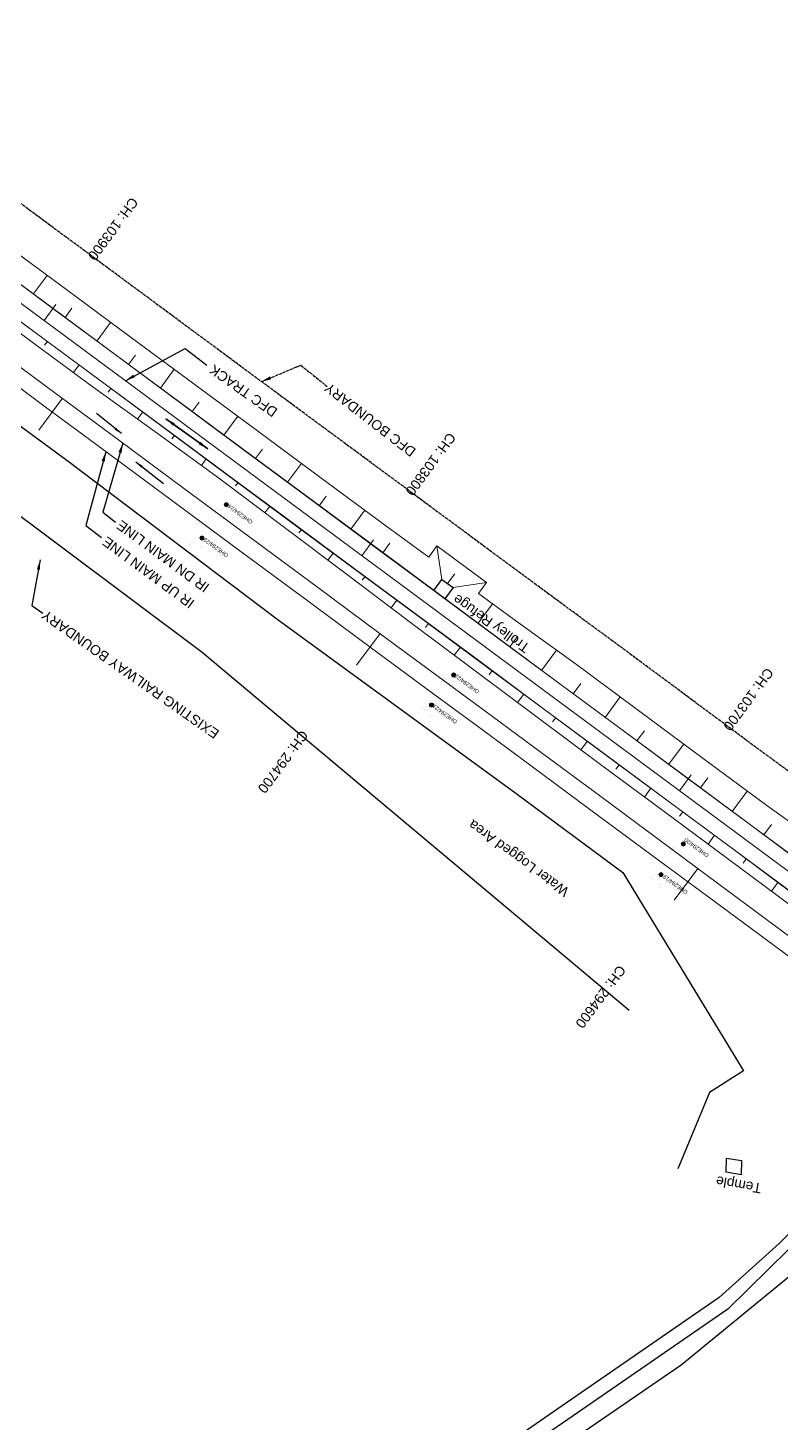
# Model space of a CAD drawing. Header units: metres. Extents: x 644418 to 1306172, y 3366650 to 6747308.
# Drawn here: x 648970.6 to 649161.1, y 3376447 to 3376800 of the extents above; entities that cross this region are included whole.
import ezdxf
from ezdxf.enums import TextEntityAlignment as Align

# ---------------------------------------------------------------- set-up
doc = ezdxf.new("R2010")
doc.units = ezdxf.units.M
doc.header["$MEASUREMENT"] = 0
doc.linetypes.add('CENTER', pattern=[2, 1.25, -0.25, 0.25, -0.25])
for name, color, linetype in [('DFCC Boundary', 6, 'CENTER'), ('PROPOSED DFCC FORMATION LINE', 187, 'Continuous'), ('RELIGIOUS_PLACE', 251, 'Continuous'), ('SUB_ROAD_EDGE', 34, 'Continuous'), ('TOPO_TEXT', 251, 'Continuous'), ('Trolley Refuse', 10, 'Continuous'), ('WATER_LOGGED_AREA', 5, 'Continuous')]:
    doc.layers.add(name, color=color, linetype=linetype)
for name, color, linetype, lineweight in [('Existing Chainage', 7, 'Continuous', 0), ('Existing IR Track', 143, 'Continuous', 0), ('Existing Railway Boundary', 7, 'CENTER', 0), ('flow direction', 7, 'Continuous', 0), ('OHE MAST', 8, 'Continuous', 0), ('OHE MAST TEXT', 8, 'Continuous', 0), ('Proposed Chainage', 10, 'Continuous', 0), ('PROPOSED DFC TRACK', 1, 'Continuous', 0), ('PROPOSED DFCC TOE LINE', 239, 'Continuous', 0), ('PROPOSED DFCC TOE SLOPES', 239, 'Continuous', 0), ('PROPOSED DFCC TRACK', 1, 'Continuous', 0)]:
    doc.layers.add(name, color=color, linetype=linetype, lineweight=lineweight)
doc.styles.get("Standard").update_dxf_attribs({"font": 'arial.ttf'})
doc.styles.add('Style-Arial', font='arial.ttf')
doc.dimstyles.new('ISO-25', dxfattribs={"dimtxt": 2.5, "dimasz": 2.5, "dimexe": 1.25, "dimexo": 0.625, "dimtad": 1, "dimtxsty": 'Standard', "dimcen": 2.5, "dimadec": 0, "dimazin": 0, "dimtfac": 1, "dimtmove": 0, "dimatfit": 3, "dimfxl": 1, "dimarcsym": 0})

# ---------------------------------------------------------------- blocks, each defined once
blk = doc.blocks.new('OHE MAST')
h = blk.add_hatch(color=256)
edge = h.paths.add_edge_path()
edge.add_arc((0, 0), 0.514, 0, 360)
at = {"const_width": 0.01, "flags": 128}
for points in [[(1.5, 3.5), (1.5, 2), (-1.5, 2), (-1.5, 3.5)], [(0, 2), (0, 0)]]:
    blk.add_lwpolyline(points, dxfattribs=at)
blk.add_circle((0, 0), 0.514)

msp = doc.modelspace()

# ---------------------------------------------------------------- linework, layer by layer
at = {"layer": 'DFCC Boundary', "ltscale": 0.5, "flags": 128}
msp.add_lwpolyline([(655695.597, 3371812.1897), (655640.8822, 3371912.823), (655580.0449, 3371996.7158), (655509.7792, 3372062.0857), (655426.9534, 3372113.9756), (655342.6069, 3372167.9462), (655257.8854, 3372221.2222), (655173.2688, 3372275.363), (655087.3459, 3372327.2788), (655002.8598, 3372380.6107), (654914.5097, 3372429.9473), (654741.1355, 3372529.4419), (654650.033, 3372576.4159), (654568.6995, 3372626.155), (654571.9877, 3372630.6369), (654391.4686, 3372756.327), (654377.1337, 3372736.8494), (654004.4289, 3373016.6995), (654007.7887, 3373020.6424), (653690.5739, 3373253.6486), (653690.5425, 3373253.6059), (653433.8132, 3373453.1485), (653440.7668, 3373462.5592), (653208.8394, 3373636.5534), (653216.1698, 3373646.5105), (653142.1983, 3373700.8896), (653053.6963, 3373771.1122), (652994.4341, 3373810.5255), (652929.3691, 3373859.5713), (652860.9168, 3373902.1103), (652749.6028, 3373984.4705), (652631.2396, 3374070.7175), (652636.2281, 3374078.1704), (652537.912, 3374145.7283), (652392.904, 3374241.2711), (652388.7719, 3374235.6812), (652308.569, 3374304.8076), (652315.9256, 3374314.7669), (652103.9815, 3374448.7876), (652083.1937, 3374464.1943), (652072.7494, 3374471.9329), (652052.3219, 3374487.0684), (652038.1897, 3374497.5387), (652024.0173, 3374508.0388), (652009.8347, 3374518.5254), (651995.6683, 3374529), (651981.7515, 3374539.2836), (651967.8828, 3374549.5317), (651954.6903, 3374559.2866), (651941.4997, 3374569.04), (651923.9377, 3374582.0168), (651906.3215, 3374595.0337), (651892.0868, 3374605.5547), (651877.7985, 3374616.1153), (651861.6288, 3374628.0564), (651845.5071, 3374639.9619), (651829.5757, 3374651.7544), (651824.7911, 3374655.296), (651813.6747, 3374663.5244), (651797.4592, 3374675.4968), (651792.6217, 3374679.0685), (651809.3453, 3374701.6999), (651798.0335, 3374710.0518), (651782.3495, 3374721.6444), (651766.6655, 3374733.2369), (651750.5163, 3374745.1875), (651734.3118, 3374757.179), (651717.3274, 3374769.6994), (651700.4625, 3374782.1317), (651684.6001, 3374793.8578), (651668.5938, 3374805.6902), (651652.6806, 3374817.4203), (651636.8173, 3374829.1137), (651620.9269, 3374840.8662), (651604.9647, 3374852.6718), (651588.7459, 3374864.6312), (651572.5882, 3374876.5455), (651556.6943, 3374888.2868), (651540.8409, 3374899.9983), (651524.5553, 3374912.0488), (651508.2568, 3374924.109), (651492.7938, 3374935.5157), (651477.3997, 3374946.8715), (651461.3291, 3374958.7436), (651445.2311, 3374970.6359), (651429.3555, 3374982.3615), (651413.4375, 3374994.1184), (651396.6322, 3375006.522), (651379.7761, 3375018.963), (651363.6644, 3375030.8565), (651352.7728, 3375038.8965), (651331.6522, 3375054.4784), (651315.7738, 3375066.1947), (651299.7306, 3375078.0412), (651283.6239, 3375089.9346), (651273.9044, 3375097.1057), (651264.2377, 3375104.2378), (651243.4187, 3375119.6324), (651222.5077, 3375135.095), (651201.5462, 3375150.5784), (651180.4926, 3375166.1298), (651161.7365, 3375179.9701), (651143.0969, 3375193.7244), (651126.6442, 3375205.9373), (651110.0563, 3375218.2505), (651088.7204, 3375233.9244), (651067.5473, 3375249.4788), (651049.4448, 3375262.8672), (651031.0656, 3375276.4601), (651013.3004, 3375289.5618), (650995.6557, 3375302.5748), (650975.556, 3375317.4171), (650955.4878, 3375332.2363), (650948.8014, 3375337.1771), (650951.4372, 3375340.7501), (650937.0874, 3375351.3535), (650916.0918, 3375366.8677), (650897.9224, 3375380.2929), (650879.805, 3375393.6796), (650866.8386, 3375403.2309), (650853.9116, 3375412.7532), (650835.5886, 3375426.289), (650817.2946, 3375439.8035), (650797.968, 3375454.1206), (650778.7222, 3375468.3781), (650760.7655, 3375481.6337), (650742.8011, 3375494.8949), (650723.0807, 3375509.4255), (650703.3693, 3375523.9495), (650688.6613, 3375534.8372), (650673.8463, 3375545.804), (650653.7938, 3375560.6295), (650633.6894, 3375575.4932), (650612.6421, 3375591.0542), (650592.0153, 3375606.3042), (650570.0328, 3375622.5591), (650548.5001, 3375638.4814), (650530.5234, 3375651.793), (650512.3606, 3375665.2423), (650494.7465, 3375678.2665), (650476.9008, 3375691.462), (650459.2976, 3375704.4721), (650441.3132, 3375717.7633), (650427.1261, 3375728.1319), (650413.8099, 3375737.864), (650402.677, 3375746.2697), (650389.8486, 3375755.6668), (650377.7322, 3375764.5425), (650360.7275, 3375777.1141), (650343.7744, 3375789.6482), (650325.0342, 3375803.5254), (650306.3109, 3375817.39), (650287.6225, 3375831.2124), (650268.717, 3375845.1957), (650250.337, 3375858.8009), (650231.8256, 3375872.5033), (650215.4559, 3375884.6355), (650199.261, 3375896.6381), (650189.9351, 3375903.5429), (650184.6476, 3375907.4517), (650170.3331, 3375918.0338), (650153.2211, 3375930.7288), (650135.9365, 3375943.5518), (650119.2313, 3375955.9159), (650102.3769, 3375968.3905), (650085.2738, 3375981.0461), (650068.2078, 3375993.6742), (650052.7787, 3376005.1011), (650037.4384, 3376016.4621), (650022.1728, 3376027.766), (650006.9632, 3376039.0283), (649974.7512, 3376062.8762), (649961.4537, 3376072.7117), (649948.2091, 3376082.508), (649944.476, 3376085.2722), (649918.728, 3376050.5341), (649909.4316, 3376057.4177), (649896.4092, 3376067.0604), (649893.7832, 3376069.0128), (649891.1645, 3376070.9437), (649888.4639, 3376072.9569), (649875.744, 3376082.3694), (649867.5551, 3376088.4016), (649853.4118, 3376098.8745), (649839.2513, 3376109.3603), (649829.0749, 3376116.9005), (649827.2194, 3376118.2675), (649818.0867, 3376125.0366), (649808.8566, 3376131.8779), (649793.2502, 3376143.4201), (649777.6288, 3376154.9733), (649763.6321, 3376165.3144), (649749.5741, 3376175.7007), (649733.9228, 3376187.2754), (649718.3343, 3376198.8036), (649705.3241, 3376208.4391), (649692.3703, 3376218.0327), (649678.0208, 3376228.6769), (649663.5747, 3376239.3366), (649646.4625, 3376252.0623), (649634.6272, 3376260.744), (649624.9192, 3376267.9946), (649615.0208, 3376275.3876), (649599.9831, 3376286.4834), (649588.9857, 3376294.598), (649590.032, 3376296.0132), (649586.1685, 3376298.8639), (649569.3593, 3376311.3207), (649552.641, 3376323.7102), (649537.2353, 3376335.0739), (649521.9792, 3376346.327), (649506.2408, 3376358.0035), (649490.3575, 3376369.7875), (649475.7578, 3376380.5673), (649461.1933, 3376391.3211), (649445.4753, 3376402.9572), (649429.8494, 3376414.5253), (649414.4906, 3376425.9209), (649378.3483, 3376452.6365), (649368.4603, 3376459.9984), (649352.6509, 3376471.6682), (649336.6992, 3376483.4434), (649322.3941, 3376494.1037), (649307.6557, 3376505.0862), (649290.8736, 3376517.4208), (649273.972, 3376529.8435), (649258.1992, 3376541.4854), (649242.2966, 3376553.2232), (649226.5432, 3376564.8634), (649210.8826, 3376576.435), (649195.2207, 3376588.0769), (649179.5326, 3376599.7383), (649164.9134, 3376610.5118), (649150.5177, 3376621.1205), (649135.415, 3376632.3287), (649120.2337, 3376643.5954), (649107.8929, 3376652.6743), (649095.5927, 3376661.7234), (649079.5687, 3376673.5769), (649063.4846, 3376685.4748), (649046.5651, 3376697.9756), (649029.6506, 3376710.4727), (649013.3465, 3376722.5351), (648996.9805, 3376734.6431), (648980.3936, 3376746.8979), (648963.6626, 3376759.259), (648946.7453, 3376771.7643), (648929.6945, 3376784.3682), (648913.5118, 3376796.3614), (648897.2206, 3376808.435), (648876.2496, 3376823.9678), (648855.1325, 3376839.6089), (648839.3985, 3376851.2044), (648823.6596, 3376862.8037), (648806.187, 3376875.7235), (648788.7814, 3376888.5937), (648772.4766, 3376900.6763), (648756.1277, 3376912.7915), (648748.6058, 3376918.3049), (648733.321, 3376929.6306), (648718.1841, 3376940.8501), (648694.1574, 3376958.9078), (648686.9154, 3376964.1595), (648685.9321, 3376964.8321), (648667.95, 3376978.2197), (648649.3198, 3376992.1471), (648633.5557, 3377003.8368), (648617.684, 3377015.6038), (648613.3865, 3377018.7718), (648613.1308, 3377018.4261), (648605.39, 3377024.1325), (648593.439, 3377032.9404), (648576.5994, 3377045.3816), (648559.8787, 3377057.7351), (648542.9247, 3377070.3132), (648525.9483, 3377082.908), (648511.3109, 3377093.7409), (648496.5572, 3377104.6599), (648477.562, 3377118.7172), (648458.5464, 3377132.7896), (648451.3349, 3377138.2101), (648435.5918, 3377149.862), (648422.1096, 3377159.9046), (648408.3664, 3377170.0637), (648394.6863, 3377180.1761), (648381.6588, 3377189.818), (648368.6059, 3377199.4787), (648354.1188, 3377210.196), (648339.6473, 3377220.9017), (648325.8166, 3377231.1386), (648311.9735, 3377241.3853), (648297.2469, 3377252.2824), (648283.6168, 3377262.3688), (648282.6002, 3377260.9951), (648281.5015, 3377261.8082), (648268.446, 3377271.4578), (648255.3849, 3377281.1115), (648243.3023, 3377290.0413), (648231.5826, 3377298.7116), (648230.1246, 3377299.843), (648216.137, 3377310.1827), (648202.3989, 3377320.3379), (648187.9045, 3377331.0225), (648173.4524, 3377341.7035), (648159.964, 3377351.7009), (648146.3755, 3377361.7726), (648132.3698, 3377372.1252), (648118.3132, 3377382.5155), (648104.5683, 3377392.6752), (648090.8453, 3377402.8186), (648079.0331, 3377411.5788), (648067.1746, 3377420.3734), (648052.1864, 3377431.461), (648037.1291, 3377442.5999), (648023.4384, 3377452.7367), (648009.6421, 3377462.9518), (647998.5681, 3377471.1475), (647977.6651, 3377486.6371), (647970.8013, 3377491.7424), (647954.3046, 3377504.0127), (647940.5645, 3377514.1537), (647927.1436, 3377524.0583), (647912.5029, 3377534.9198), (647897.7662, 3377545.8524), (647883.3488, 3377556.5286), (647868.9785, 3377567.1699), (647855.3948, 3377577.2425), (647841.7032, 3377587.3948), (647828.8284, 3377596.8277), (647815.9828, 3377606.2395), (647798.869, 3377618.9232), (647787.996, 3377626.9816), (647769.1212, 3377640.9619), (647756.6675, 3377650.183), (647742.624, 3377660.5991), (647728.5049, 3377671.0713), (647713.635, 3377682.0926), (647698.699, 3377693.1628), (647681.9918, 3377705.517), (647665.4025, 3377717.7839), (647652.0515, 3377727.6811), (647638.8028, 3377737.5025), (647625.2604, 3377747.546), (647611.724, 3377757.585), (647601.846, 3377764.9047), (647586.5632, 3377776.2354), (647574.9107, 3377784.8659), (647552.1318, 3377801.7377), (647544.5766, 3377807.3492), (647531.2096, 3377817.2774), (647518.7824, 3377826.4783), (647506.3678, 3377835.6698), (647493.0662, 3377845.5438), (647479.7149, 3377855.4547), (647466.3541, 3377865.3556), (647452.9886, 3377875.26), (647440.1702, 3377884.755), (647427.3392, 3377894.2595), (647421.9004, 3377898.2902), (647422.4016, 3377898.9655), (647413.1507, 3377905.8213), (647398.5546, 3377916.6386), (647385.2867, 3377926.4568), (647372.1159, 3377936.2032), (647357.4127, 3377947.1112), (647351.2811, 3377951.6601), (647330.0092, 3377967.4105), (647317.4471, 3377976.6964), (647304.414, 3377986.3606), (647291.335, 3377996.0589), (647278.7541, 3378005.3917), (647266.0777, 3378014.7954), (647252.9457, 3378024.4462), (647239.9839, 3378033.9719), (647225.7512, 3378044.5255), (647211.5179, 3378055.0796), (647196.511, 3378066.208), (647181.4966, 3378077.3419), (647167.7872, 3378087.5064), (647154.0498, 3378097.6917), (647140.7668, 3378107.5414), (647127.4862, 3378117.3893), (647113.2521, 3378127.9375), (647099.0375, 3378138.4713), (647085.0268, 3378148.8592), (647070.9977, 3378159.2608), (647056.5444, 3378169.9697), (647042.0873, 3378180.6814), (647027.5624, 3378191.4464), (647013.0728, 3378202.1851), (646999.864, 3378211.9684), (646986.6741, 3378221.7376), (646973.6148, 3378231.4185), (646960.4875, 3378241.1499), (646945.7953, 3378252.0414), (646931.0256, 3378262.9902), (646930.6274, 3378263.2852), (646951.9475, 3378292.0562)], dxfattribs=at)
at = {"layer": 'Existing Chainage', "color": 0, "linetype": 'Continuous', "lineweight": 13, "flags": 128}
for points in [[(648973.3248, 3376698.2219), (648979.2743, 3376706.2596)], [(649053.7034, 3376638.7315), (649059.6536, 3376646.7686)], [(649134.0958, 3376579.2739), (649140.0533, 3376587.3055)]]:
    msp.add_lwpolyline(points, dxfattribs=at)
at = {"layer": 'Existing IR Track', "flags": 128}
for points in [[(648960.5877, 3376720.0697), (648977.0181, 3376707.9296), (648993.5173, 3376695.717), (649009.9399, 3376683.561), (649026.7436, 3376671.1268), (649043.8137, 3376658.4955), (649059.7152, 3376646.723), (649075.6208, 3376634.9474), (649088.1106, 3376625.7494), (649100.4657, 3376616.6506), (649115.51, 3376605.501), (649130.6059, 3376594.3132), (649145.0806, 3376583.5765), (649159.7177, 3376572.7193), (649175.2697, 3376561.2304)], [(648958.0327, 3376716.6322), (648974.6197, 3376704.3775), (648990.9658, 3376692.2841), (649007.2699, 3376680.2218), (649024.2039, 3376667.7103), (649041.1234, 3376655.2095), (649057.1899, 3376643.3245), (649073.2536, 3376631.4417), (649085.5935, 3376622.3634), (649097.871, 3376613.331), (649112.9893, 3376602.1111), (649128.1429, 3376590.8651), (649142.5895, 3376580.2189), (649157.1461, 3376569.4915), (649172.7718, 3376557.8765)]]:
    msp.add_lwpolyline(points, dxfattribs=at)
at = {"layer": 'Proposed Chainage', "lineweight": 0, "flags": 128}
for points in [[(648977.63, 3376729.9634), (648974.6555, 3376725.9444)], [(649058.0091, 3376670.4721), (649055.0345, 3376666.4531)], [(649138.3881, 3376610.9808), (649135.4135, 3376606.9618)]]:
    msp.add_lwpolyline(points, dxfattribs=at)
at = {"layer": 'PROPOSED DFCC FORMATION LINE', "lineweight": 0, "flags": 128}
for points in [[(649169.796, 3376586.1795), (649153.7202, 3376598.0778), (649137.6444, 3376609.976), (649121.5686, 3376621.8743), (649105.4928, 3376633.7725), (649089.417, 3376645.6708), (649073.3412, 3376657.5691), (649057.2654, 3376669.4673), (649041.1896, 3376681.3656), (649025.1138, 3376693.2639), (649009.038, 3376705.1621), (648992.9622, 3376717.0604), (648976.8864, 3376728.9586), (648960.8106, 3376740.8569)], [(648960.8404, 3376740.8971), (648976.9162, 3376728.9988), (648992.992, 3376717.1006), (649009.0678, 3376705.2023), (649025.1436, 3376693.304), (649041.2194, 3376681.4058), (649057.2952, 3376669.5075), (649073.371, 3376657.6093), (649089.4468, 3376645.711), (649105.5226, 3376633.8127), (649121.5984, 3376621.9145), (649137.6742, 3376610.0162), (649153.75, 3376598.1179), (649169.8258, 3376586.2197)], [(649165.3044, 3376580.1109), (649149.2286, 3376592.0091), (649133.1528, 3376603.9074), (649117.077, 3376615.8057), (649101.0012, 3376627.7039), (649084.9254, 3376639.6022), (649068.8496, 3376651.5005), (649052.7738, 3376663.3987), (649036.698, 3376675.297), (649020.6222, 3376687.1952), (649004.5464, 3376699.0935), (648988.4706, 3376710.9918), (648972.3948, 3376722.89), (648956.319, 3376734.7883)], [(649165.3342, 3376580.1511), (649149.2584, 3376592.0493), (649133.1826, 3376603.9476), (649117.1068, 3376615.8459), (649101.031, 3376627.7441), (649084.9552, 3376639.6424), (649068.8794, 3376651.5406), (649052.8036, 3376663.4389), (649036.7278, 3376675.3372), (649020.652, 3376687.2354), (649004.5762, 3376699.1337), (648988.5004, 3376711.032), (648972.4246, 3376722.9302), (648956.3488, 3376734.8285)]]:
    msp.add_lwpolyline(points, dxfattribs=at)
at = {"layer": 'PROPOSED DFCC TOE LINE', "lineweight": 0, "flags": 128}
for points in [[(648923.6651, 3376775.7311), (648932.1685, 3376769.3951), (648948.2909, 3376757.5598), (648964.2862, 3376745.5528), (648980.3827, 3376733.6825), (648996.4666, 3376721.7951), (649012.562, 3376709.9234), (649028.6472, 3376698.0379), (649044.7105, 3376686.1227), (649060.8094, 3376674.2556), (649071.9664, 3376666.0849)], [(649202.2432, 3376547.0106), (649195.8427, 3376554.1346), (649179.9582, 3376566.2913), (649163.6511, 3376577.8771), (649147.6182, 3376589.8333), (649131.5371, 3376601.7244), (649115.4574, 3376613.6174), (649099.4286, 3376625.5792), (649083.4127, 3376637.5583), (649067.3756, 3376649.5089), (649051.4286, 3376661.5812), (649035.4539, 3376673.616), (649019.4594, 3376685.6242), (649003.2953, 3376697.4032), (648987.0706, 3376709.1003), (648970.9792, 3376720.9774), (648954.9337, 3376732.9166)], [(649071.9664, 3376666.0849), (649074.0664, 3376668.9223), (649086.6168, 3376659.6333), (649084.5838, 3376656.8865)], [(649075.3316, 3376660.4503), (649074.0664, 3376668.9223)], [(649078.1448, 3376658.3681), (649086.6168, 3376659.6333)], [(649084.5838, 3376656.8865), (649093.1238, 3376650.6791), (649109.3311, 3376638.9585), (649125.401, 3376627.0522), (649141.4552, 3376615.1247), (649157.5511, 3376603.2537), (649173.8276, 3376591.6266), (649189.7257, 3376579.4883), (649194.2052, 3376576.2292)]]:
    msp.add_lwpolyline(points, dxfattribs=at)
at = {"layer": 'PROPOSED DFCC TOE SLOPES', "linetype": 'Continuous', "lineweight": 0, "flags": 128}
for points in [[(648971.919, 3376732.6352), (648975.4089, 3376737.3504)], [(648979.9569, 3376726.6861), (648981.7058, 3376729.049)], [(648987.9948, 3376720.7369), (648991.4967, 3376725.4683)], [(648975.4951, 3376720.6576), (648974.7739, 3376719.6832)], [(648983.533, 3376714.7085), (648982.0984, 3376712.7703)], [(648996.0327, 3376714.7878), (648997.7868, 3376717.1577)], [(649004.0706, 3376708.8387), (649007.5886, 3376713.5918)], [(648991.5709, 3376708.7594), (648990.8702, 3376707.8127)], [(649012.1085, 3376702.8895), (649013.8714, 3376705.2714)], [(648999.6088, 3376702.8102), (648998.2819, 3376701.0175)], [(649020.1464, 3376696.9404), (649023.6769, 3376701.7105)], [(649007.6467, 3376696.8611), (649007.0147, 3376696.0072)], [(649015.6846, 3376690.912), (649014.4647, 3376689.2639)], [(649028.1843, 3376690.9913), (649029.9498, 3376693.3767)], [(649036.2222, 3376685.0421), (649039.747, 3376689.8044)], [(649023.7225, 3376684.9628), (649023.1184, 3376684.1467)], [(649044.2601, 3376679.093), (649046.0228, 3376681.4745)], [(649031.7604, 3376679.0137), (649030.5116, 3376677.3265)], [(649052.298, 3376673.1439), (649055.8349, 3376677.9225)], [(649039.7983, 3376673.0646), (649039.1517, 3376672.191)], [(649060.3359, 3376667.1947), (649062.1137, 3376669.5967)], [(649047.8362, 3376667.1154), (649046.4924, 3376665.2999)], [(649076.7382, 3376659.4092), (649078.5501, 3376661.8572)], [(649055.8741, 3376661.1663), (649055.1743, 3376660.2208)], [(649063.912, 3376655.2172), (649062.448, 3376653.2392)], [(649084.4496, 3376649.3473), (649088.1247, 3376654.3128)], [(649071.9499, 3376649.2681), (649071.1943, 3376648.2472)], [(649092.4875, 3376643.3982), (649094.3535, 3376645.9193)], [(649079.9878, 3376643.3189), (649078.4573, 3376641.2511)], [(649100.5254, 3376637.4491), (649104.3231, 3376642.5802)], [(649088.0257, 3376637.3698), (649087.2487, 3376636.3201)], [(649108.5633, 3376631.5), (649110.4819, 3376634.0922)], [(649096.0636, 3376631.4207), (649094.4797, 3376629.2808)], [(649116.6012, 3376625.5508), (649120.4354, 3376630.7313)], [(649104.1015, 3376625.4715), (649103.2958, 3376624.383)], [(649112.1394, 3376619.5224), (649110.5045, 3376617.3136)], [(649124.6391, 3376619.6017), (649126.5532, 3376622.1879)], [(649132.677, 3376613.6526), (649136.4944, 3376618.8103)], [(649120.1773, 3376613.5733), (649119.353, 3376612.4595)], [(649140.7149, 3376607.7034), (649142.6222, 3376610.2804)], [(649128.2152, 3376607.6241), (649126.5685, 3376605.3993)], [(649148.7528, 3376601.7543), (649152.5775, 3376606.9218)], [(649136.2531, 3376601.675), (649135.4308, 3376600.5641)], [(649156.7907, 3376595.8052), (649158.7253, 3376598.419)], [(649144.291, 3376595.7259), (649142.6492, 3376593.5076)], [(649152.3289, 3376589.7767), (649151.5047, 3376588.6632)], [(649160.3668, 3376583.8276), (649158.697, 3376581.5715)]]:
    msp.add_lwpolyline(points, dxfattribs=at)
at = {"layer": 'PROPOSED DFCC TRACK', "color": 12, "flags": 128}
msp.add_lwpolyline([(652051.8841, 3374457.8117), (651483.1316, 3374869.9633), (651480.0951, 3374872.1638), (651477.0587, 3374874.3645), (651474.0227, 3374876.5656), (651470.9871, 3374878.7673), (651467.952, 3374880.9698), (651464.9177, 3374883.1733), (651461.8843, 3374885.3781), (651458.8519, 3374887.5843, -0.00144677), (651426.1699, 3374911.5196), (651423.1515, 3374913.7448), (651420.1341, 3374915.9715), (651417.1177, 3374918.1993), (651414.1019, 3374920.4282), (651411.0868, 3374922.6578), (651408.0721, 3374924.8881), (651405.0578, 3374927.1188), (651402.0435, 3374929.3497), (646816.8315, 3378323.0253)], format="xyb", dxfattribs=at)
at = {"layer": 'RELIGIOUS_PLACE', "linetype": 'Continuous'}
msp.add_polyline3d([(649147.315, 3376514.091, 265.873), (649151.129, 3376513.438, 265.915), (649151.077, 3376509.877, 265.899), (649147.2628, 3376510.53, 265.899)], close=True, dxfattribs=at)
at = {"layer": 'SUB_ROAD_EDGE', "linetype": 'Continuous'}
for points in [[(649205.049, 3376544.565, 265.344), (649197.268, 3376535.276, 265.379), (649185.261, 3376516.944, 265.439), (649160.626, 3376492.457, 265.536), (649145.471, 3376478.801, 265.663), (649104.682, 3376450.644, 265.73), (649071.164, 3376427.455, 265.96), (649033.399, 3376402.88, 266.8)], [(649208.024, 3376541.326, 265.334), (649201.566, 3376532.201, 265.291), (649187.408, 3376514.342, 265.341), (649163.097, 3376491.014, 265.538), (649147.651, 3376475.897, 265.699), (649107.16, 3376447.955, 265.722), (649073.252, 3376424.677, 265.911), (649036.97, 3376397.833, 266.96)]]:
    msp.add_polyline3d(points, dxfattribs=at)
at = {"layer": 'Trolley Refuse'}
msp.add_lwpolyline([(649076.0627, 3376655.5548), (649073.2494, 3376657.637), (649075.3316, 3376660.4503), (649078.1448, 3376658.3681)], close=True, dxfattribs=at)
at = {"layer": 'WATER_LOGGED_AREA', "linetype": 'Continuous'}
for points in [[(648422.353, 3377076.803, 265.647), (648421.975, 3377103.018, 265.682), (648428.149, 3377094.184, 265.679), (648440.654, 3377088.383, 265.111), (648490.593, 3377050.167, 265.821), (648528.134, 3377023.961, 266.003), (648558.961, 3377001.427, 264.875), (648679.962, 3376908.452, 265.584), (648714.98, 3376883.058, 265.339), (648741.59, 3376862.043, 265.4), (648806.463, 3376815.648, 265.155), (648893.737, 3376754.186, 266.444), (648980.103, 3376690.883, 264.186), (649033.514, 3376650.518, 263.756), (649093.987, 3376606.366, 263.613), (649121.13, 3376586.323, 264.035), (649151.646, 3376536.12, 265.076), (649142.998, 3376530.691, 265.098), (649135.039, 3376511.32, 265.148)], [(648422.353, 3377076.803, 265.647), (648509.019, 3377014.068, 265.82), (648576.743, 3376968.639, 265.527), (648632.096, 3376927.372, 265.465), (648667.657, 3376898.848, 265.496), (648688.932, 3376883.675, 265.463), (648743.076, 3376842.499, 265.45), (648783.895, 3376814.779, 265.28), (649014.686, 3376642.074, 265.274), (649122.708, 3376551.449, 265.283)], [(649176.87, 3376495.335, 264.547), (649190.747, 3376494.087, 264.45), (649169.045, 3376441.453, 264.031), (649151.946, 3376399.44, 263.97), (649145.398, 3376390.188, 264.1), (649157.174, 3376383.154, 264.553), (649144.261, 3376342.101, 264.579), (649084.039, 3376367.164, 264.081), (649054.696, 3376380.469, 265.426), (649056.708, 3376381.763, 264.231), (649074.054, 3376419.361, 264.606), (649135.897, 3376461.735, 264.114), (649176.87, 3376495.335, 264.547)]]:
    msp.add_polyline3d(points, dxfattribs=at)

# ---------------------------------------------------------------- block references
at = {"layer": 'OHE MAST', "color": 2, "rotation": 143.3908318566117}
for p in [(649020.775, 3376679.337), (649014.589, 3376670.91), (649078.263, 3376636.3), (649072.674, 3376628.664), (649136.371, 3376593.517), (649130.758, 3376585.771)]:
    msp.add_blockref('OHE MAST', p, dxfattribs=at)

# ---------------------------------------------------------------- texts
at = {"layer": 'DFCC Boundary', "ltscale": 0.5}
msp.add_text('DFC BOUNDARY', height=2.5, rotation=142.216675, dxfattribs=at).set_placement((649068.9576, 3376693.2553))
at = {"layer": 'Existing Chainage', "color": 0, "linetype": 'Continuous', "lineweight": 0, "char_height": 2.5, "attachment_point": 6, "line_spacing_factor": 0.6, "style": 'Style-Arial'}
for s, insert, rotation in [('CH: 294700', (649029.5678, 3376606.8309), 233.486092), ('CH: 294600', (649109.931, 3376547.3954), 233.43365)]:
    msp.add_mtext(s, dxfattribs=dict(at, insert=insert, rotation=rotation))
at = {"layer": 'Existing IR Track', "color": 7, "lineweight": 0}
for s, rotation, p in [('IR DN MAIN LINE', 143.586435, (648993.4862, 3376674.5719)), ('IR UP MAIN LINE', 143.589871, (648989.8812, 3376670.4219))]:
    msp.add_text(s, height=2.5, rotation=rotation, dxfattribs=at).set_placement(p, align=Align.MIDDLE_RIGHT)
at = {"layer": 'Existing Railway Boundary', "linetype": 'Continuous', "ltscale": 5}
msp.add_text('EXISTING RAILWAY BOUNDARY', height=2.5, rotation=145, dxfattribs=at).set_placement((649019.2072, 3376622.025))
at = {"layer": 'OHE MAST TEXT'}
for s, p in [('OHE294/24', (649024.3007, 3376676.9305)), ('OHE294/23', (649018.1147, 3376668.5035)), ('OHE294/22', (649081.6304, 3376634.0251)), ('OHE294/21', (649076.0414, 3376626.3891)), ('OHE294/20', (649139.7364, 3376592.595)), ('OHE294/19', (649134.3834, 3376583.2636))]:
    msp.add_text(s, height=1, rotation=144, dxfattribs=at).set_placement(p, align=Align.MIDDLE_CENTER)
at = {"layer": 'Proposed Chainage', "lineweight": 0, "char_height": 2.5, "attachment_point": 6, "rotation": 233.493563, "line_spacing_factor": 0.6, "style": 'Style-Arial'}
for s, insert in [('CH: 103900', (648986.5537, 3376741.6036)), ('CH: 103800', (649066.9327, 3376682.1122)), ('CH: 103700', (649147.3118, 3376622.6209))]:
    msp.add_mtext(s, dxfattribs=dict(at, insert=insert))
at = {"layer": 'PROPOSED DFC TRACK', "color": 10, "linetype": 'Continuous', "lineweight": -3, "ltscale": 5, "style": 'Style-Arial'}
msp.add_text('DFC TRACK', height=2.5, rotation=144.727092, dxfattribs=at).set_placement((649017.646, 3376714.9428), align=Align.RIGHT)
at = {"layer": 'TOPO_TEXT', "color": 5}
msp.add_text('Water Logged Area', height=2.5, rotation=144.100313, dxfattribs=at).set_placement((649107.7113, 3376582.0414))
at = {"layer": 'TOPO_TEXT'}
msp.add_text('Temple', height=2.5, rotation=170.28451, dxfattribs=at).set_placement((649156.3724, 3376507.5726))
at = {"layer": 'Trolley Refuse', "color": 10, "linetype": 'Continuous', "lineweight": -3, "ltscale": 5, "style": 'Style-Arial'}
msp.add_text('Trolley Refuge', height=2.5, rotation=144.727092, dxfattribs=at).set_placement((649097.7846, 3376643.7305))

# ---------------------------------------------------------------- leaders
at = {"layer": 'DFCC Boundary', "ltscale": 0.5}
msp.add_leader([(649029.6506, 3376710.4727), (649039.6118, 3376714.6322), (649046.2427, 3376709.2822)], dimstyle='ISO-25', override={"dimtxt": 0.5, "dimtad": 0}, dxfattribs=at)
at = {"layer": 'Existing IR Track', "color": 7, "lineweight": 0}
for points in [[(648994.5769, 3376694.9307), (648989.4994, 3376677.4427), (648992.7253, 3376674.8887)], [(648990.2677, 3376692.7283), (648985.2037, 3376674.1149), (648989.2229, 3376671.0754)]]:
    msp.add_leader(points, dimstyle='ISO-25', override={"dimtxt": 0.5, "dimtad": 0}, dxfattribs=at)
at = {"layer": 'Existing Railway Boundary', "linetype": 'Continuous', "ltscale": 5}
msp.add_leader([(648973.6777, 3376665.4033), (648971.5299, 3376653.8686), (648974.3032, 3376651.9179)], dimstyle='ISO-25', override={"dimtxt": 0.5, "dimtad": 0}, dxfattribs=at)
at = {"layer": 'flow direction', "lineweight": 0}
for points in [[(648994.2203, 3376697.3409), (648987.9129, 3376702.4011)], [(648997.8403, 3376690.1664), (649004.9005, 3376684.7289)]]:
    msp.add_leader(points, dimstyle='ISO-25', override={"dimtxt": 0.5, "dimasz": 2, "dimtad": 0}, dxfattribs=at)
at = {"layer": 'PROPOSED DFC TRACK', "color": 10, "linetype": 'Continuous', "lineweight": -3, "ltscale": 5}
msp.add_leader([(648995.2301, 3376710.7164), (649010.3385, 3376718.8269), (649015.819, 3376714.6546)], dimstyle='ISO-25', override={"dimtxt": 3, "dimasz": 2.5, "dimgap": 0.625, "dimtad": 0, "dimdec": 3, "dimzin": 2, "dimtdec": 3}, dxfattribs=at)
at = {"layer": 'PROPOSED DFC TRACK', "linetype": 'Continuous', "lineweight": 0}
for points in [[(649005.4422, 3376701.0879), (649016.0567, 3376693.4925)], [(649016.0567, 3376693.4925), (649005.4422, 3376701.0879)]]:
    msp.add_leader(points, dimstyle='ISO-25', override={"dimtxt": 3, "dimasz": 2.5, "dimtad": 0, "dimdec": 3, "dimzin": 2, "dimtdec": 3}, dxfattribs=at)

doc.saveas('drawing.dxf')
